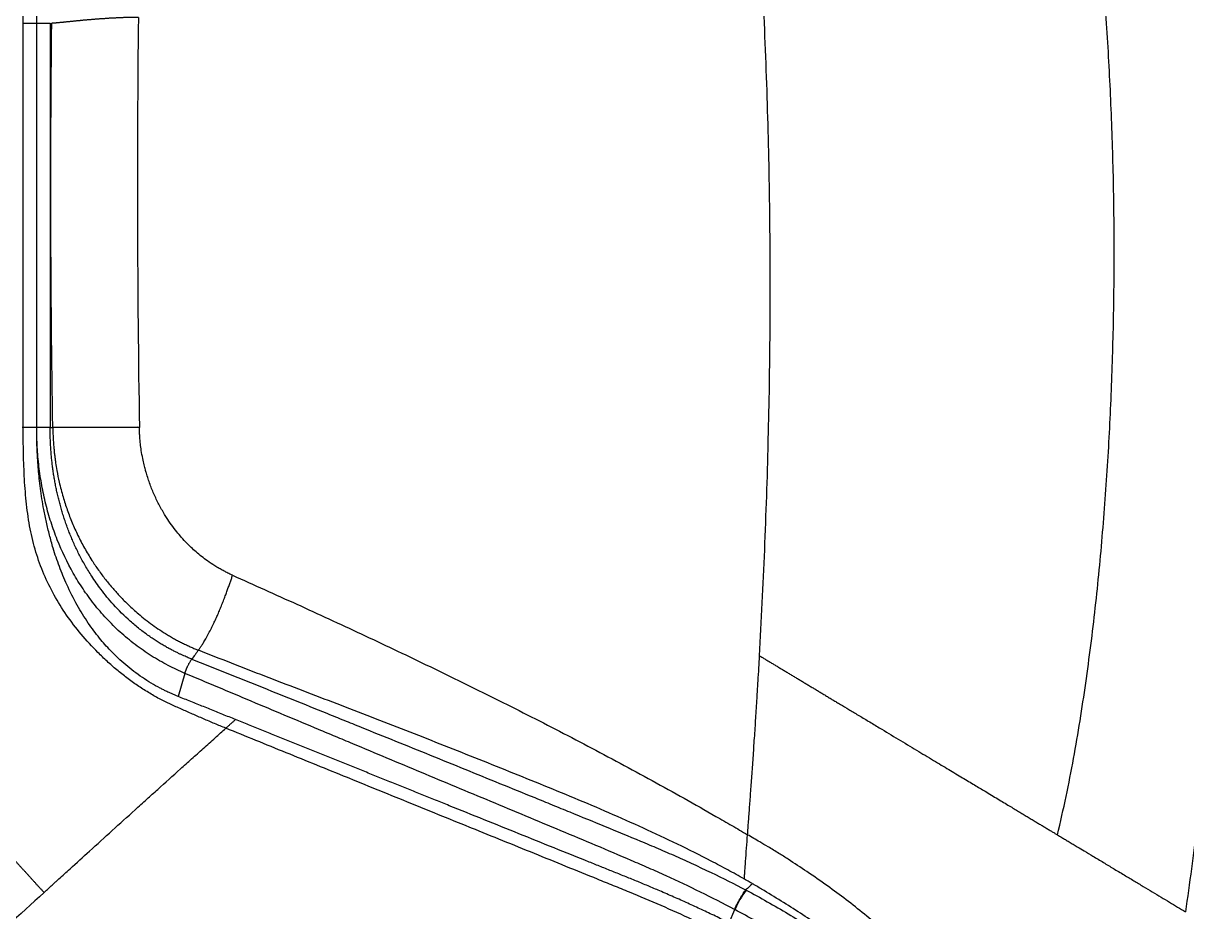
# Model space of a CAD drawing. Header units: inches. Extents: x 2 to 86, y -22 to 129.
# Drawn here: x 60.41 to 75.62, y 34.95 to 46.56 of the extents above; entities that cross this region are included whole.
import ezdxf

# ---------------------------------------------------------------- set-up
doc = ezdxf.new("R2010")
doc.units = ezdxf.units.IN
doc.header["$MEASUREMENT"] = 0
doc.layers.add('BDIM_CYAN', color=4, linetype='Continuous')

# ---------------------------------------------------------------- blocks, each defined once
blk = doc.blocks.new('2026 RHYTHM')
at = {"layer": 'BDIM_CYAN', "color": 3}
for p, q in [((58.039, 40.294), (58.039, 45.575)), ((58.215, 40.294), (58.215, 45.575)), ((58.39, 45.575), (58.39, 40.294)), ((58.039, 40.294), (58.023, 40.294)), ((58.39, 40.294), (58.426, 40.294)), ((60.153, 37.079), (60.065, 36.777)), ((67.269, 33.817), (67.343, 33.991))]:
    blk.add_line(p, q, dxfattribs=at)
blk.add_arc((68.726, 33.367), 1.517, 144.6155, 155.7292, dxfattribs=at)
for points, knots in [([(71.56, 34.969), (71.6, 35.136), (71.638, 35.303), (71.708, 35.636), (71.741, 35.802), (71.801, 36.131), (71.829, 36.296), (71.882, 36.625), (71.907, 36.789), (71.977, 37.28), (72.019, 37.609), (72.092, 38.266), (72.124, 38.595), (72.165, 39.089), (72.178, 39.253), (72.202, 39.583), (72.213, 39.749), (72.243, 40.244), (72.259, 40.574), (72.283, 41.235), (72.292, 41.566), (72.302, 42.228), (72.303, 42.56), (72.3, 43.058), (72.298, 43.225), (72.292, 43.558), (72.288, 43.724), (72.273, 44.224), (72.26, 44.557), (72.226, 45.221), (72.205, 45.553), (72.156, 46.217), (72.127, 46.55), (72.078, 47.048), (72.06, 47.214), (72.023, 47.548), (72.004, 47.714), (71.941, 48.215), (71.894, 48.549), (71.828, 48.965), (71.815, 49.048), (71.787, 49.215), (71.773, 49.299), (71.728, 49.549), (71.697, 49.717), (71.647, 49.968), (71.629, 50.052), (71.594, 50.22), (71.575, 50.305), (71.518, 50.559), (71.476, 50.73), (71.432, 50.901)], [0, 0, 0, 0, 0.03125, 0.03125, 0.0625, 0.0625, 0.09375, 0.09375, 0.125, 0.125, 0.1875, 0.1875, 0.25, 0.25, 0.28125, 0.28125, 0.3125, 0.3125, 0.375, 0.375, 0.4375, 0.4375, 0.5, 0.5, 0.53125, 0.53125, 0.5625, 0.5625, 0.625, 0.625, 0.6875, 0.6875, 0.75, 0.75, 0.78125, 0.78125, 0.8125, 0.8125, 0.875, 0.875, 0.890625, 0.890625, 0.90625, 0.90625, 0.9375, 0.9375, 0.953125, 0.953125, 0.96875, 0.96875, 1, 1, 1, 1]), ([(58.039, 45.575), (58.039, 45.627), (58.04, 45.733), (58.045, 45.89), (58.053, 46.047), (58.067, 46.203), (58.09, 46.358), (58.124, 46.51), (58.17, 46.658), (58.228, 46.801), (58.297, 46.941), (58.4, 47.122), (58.544, 47.339), (58.736, 47.588), (58.945, 47.824), (59.168, 48.047), (59.483, 48.326), (59.905, 48.639), (60.354, 48.901), (60.722, 49.079), (60.908, 49.157), (61, 49.194)], [0, 0, 0, 0, 0.03125, 0.0625, 0.09375, 0.125, 0.15625, 0.1875, 0.21875, 0.25, 0.28125, 0.3125, 0.375, 0.4375, 0.5, 0.5625, 0.625, 0.75, 0.875, 0.9375, 1, 1, 1, 1]), ([(58.215, 45.575), (58.215, 45.675), (58.223, 45.801), (58.247, 45.949), (58.267, 46.047), (58.311, 46.217), (58.399, 46.452), (58.542, 46.716), (58.715, 46.962), (58.912, 47.189), (59.127, 47.4), (59.356, 47.595), (59.595, 47.777), (59.843, 47.949), (60.095, 48.111), (60.352, 48.265), (60.61, 48.413), (60.955, 48.604), (61.211, 48.74), (61.379, 48.829)], [0, 0, 0, 0, 0.0625, 0.078125, 0.09375, 0.125, 0.1875, 0.25, 0.3125, 0.375, 0.4375, 0.5, 0.5625, 0.625, 0.6875, 0.75, 0.8125, 0.875, 1, 1, 1, 1]), ([(67.666, 37.309), (67.691, 37.768), (67.714, 38.23), (67.743, 38.928), (67.751, 39.161), (67.767, 39.629), (67.774, 39.863), (67.803, 41.036), (67.811, 41.978), (67.799, 43.16), (67.796, 43.396), (67.787, 43.87), (67.781, 44.106), (67.761, 44.815), (67.743, 45.286), (67.698, 46.226), (67.671, 46.694), (67.625, 47.395), (67.608, 47.628), (67.572, 48.094), (67.553, 48.326), (67.533, 48.557)], [0, 0, 0, 0, 0.125, 0.125, 0.1875, 0.1875, 0.25, 0.25, 0.5, 0.5, 0.5625, 0.5625, 0.625, 0.625, 0.75, 0.75, 0.875, 0.875, 0.9375, 0.9375, 1, 1, 1, 1]), ([(59.544, 45.652), (59.539, 45.652), (59.528, 45.652), (59.513, 45.652), (59.497, 45.652), (59.481, 45.652), (59.465, 45.652), (59.448, 45.651), (59.432, 45.651), (59.416, 45.651), (59.399, 45.65), (59.383, 45.65), (59.366, 45.649), (59.349, 45.649), (59.332, 45.648), (59.315, 45.647), (59.298, 45.647), (59.281, 45.646), (59.264, 45.645), (59.247, 45.644), (59.23, 45.643), (59.213, 45.643), (59.196, 45.642), (59.179, 45.641), (59.162, 45.64), (59.145, 45.639), (59.128, 45.638), (59.111, 45.636), (59.094, 45.635), (59.077, 45.634), (59.061, 45.633), (59.044, 45.632), (59.027, 45.631), (59.011, 45.629), (58.994, 45.628), (58.978, 45.627), (58.962, 45.626), (58.946, 45.624), (58.93, 45.623), (58.914, 45.622), (58.898, 45.62), (58.882, 45.619), (58.867, 45.618), (58.852, 45.616), (58.836, 45.615), (58.821, 45.614), (58.807, 45.612), (58.792, 45.611), (58.778, 45.609), (58.763, 45.608), (58.749, 45.607), (58.735, 45.605), (58.722, 45.604), (58.708, 45.603), (58.695, 45.601), (58.682, 45.6), (58.669, 45.599), (58.657, 45.598), (58.645, 45.596), (58.633, 45.595), (58.621, 45.594), (58.609, 45.593), (58.598, 45.592), (58.587, 45.591), (58.577, 45.59), (58.566, 45.588), (58.556, 45.587), (58.543, 45.586), (58.527, 45.585), (58.51, 45.583), (58.494, 45.581), (58.478, 45.58), (58.465, 45.579), (58.452, 45.577), (58.441, 45.577), (58.432, 45.576), (58.423, 45.575), (58.416, 45.575), (58.413, 45.575), (58.411, 45.575)], [0, 0, 0, 0, 0.011356, 0.022713, 0.034072, 0.045432, 0.056793, 0.068155, 0.079518, 0.090883, 0.102248, 0.113614, 0.124981, 0.136349, 0.147717, 0.159085, 0.170453, 0.181822, 0.19319, 0.204559, 0.215926, 0.227294, 0.23866, 0.250026, 0.26139, 0.272753, 0.284116, 0.295478, 0.306839, 0.3182, 0.329561, 0.340922, 0.352282, 0.363643, 0.375004, 0.386364, 0.397726, 0.409087, 0.420449, 0.431811, 0.443173, 0.454536, 0.465899, 0.477263, 0.488627, 0.499991, 0.511356, 0.522721, 0.534086, 0.545452, 0.556818, 0.568184, 0.57955, 0.590917, 0.602283, 0.613649, 0.625016, 0.636382, 0.647748, 0.659114, 0.670479, 0.681844, 0.693209, 0.704573, 0.715937, 0.727301, 0.738663, 0.750026, 0.772747, 0.795467, 0.818186, 0.840904, 0.863622, 0.886342, 0.909064, 0.93179, 0.95452, 0.977256, 1, 1, 1, 1]), ([(59.544, 45.652), (59.534, 44.761), (59.53, 43.868), (59.535, 42.082), (59.543, 41.188), (59.558, 40.294)], [0, 0, 0, 0, 0.5, 0.5, 1, 1, 1, 1]), ([(58.039, 45.575), (58.042, 45.575), (58.049, 45.575), (58.069, 45.575), (58.082, 45.575), (58.113, 45.575), (58.132, 45.575), (58.171, 45.575), (58.193, 45.575), (58.215, 45.575)], [0, 0, 0, 0, 0.25, 0.25, 0.5, 0.5, 0.75, 0.75, 1, 1, 1, 1]), ([(58.215, 45.575), (58.237, 45.575), (58.258, 45.575), (58.298, 45.575), (58.316, 45.575), (58.347, 45.575), (58.361, 45.575), (58.38, 45.575), (58.387, 45.575), (58.39, 45.575)], [0, 0, 0, 0, 0.25, 0.25, 0.5, 0.5, 0.75, 0.75, 1, 1, 1, 1]), ([(58.426, 40.294), (58.412, 41.176), (58.403, 42.056), (58.399, 43.816), (58.402, 44.696), (58.411, 45.575)], [0, 0, 0, 0, 0.5, 0.5, 1, 1, 1, 1]), ([(73.866, 42.251), (73.859, 41.74), (73.829, 40.475), (73.726, 38.459), (73.563, 36.581), (73.389, 35.084), (73.288, 34.336), (73.234, 33.963)], [0.5403099, 0.5403099, 0.5403099, 0.5403099, 0.625, 0.75, 0.875, 0.9375, 1, 1, 1, 1]), ([(60.688, 36.362), (60.639, 36.382), (60.541, 36.422), (60.395, 36.484), (60.251, 36.548), (60.131, 36.601), (60.035, 36.643), (59.975, 36.67), (59.933, 36.69), (59.909, 36.701), (59.885, 36.713), (59.855, 36.728), (59.783, 36.766), (59.675, 36.829), (59.533, 36.919), (59.394, 37.018), (59.261, 37.124), (59.135, 37.236), (58.975, 37.39), (58.793, 37.59), (58.601, 37.84), (58.438, 38.1), (58.304, 38.374), (58.2, 38.662), (58.126, 38.967), (58.079, 39.287), (58.053, 39.617), (58.041, 39.954), (58.039, 40.181), (58.039, 40.294)], [0, 0, 0, 0, 0.03125, 0.0625, 0.09375, 0.125, 0.140625, 0.15625, 0.164062, 0.167969, 0.171875, 0.179688, 0.1875, 0.21875, 0.25, 0.28125, 0.3125, 0.34375, 0.375, 0.4375, 0.5, 0.5625, 0.625, 0.6875, 0.75, 0.8125, 0.875, 0.9375, 1, 1, 1, 1]), ([(58.215, 40.294), (58.193, 40.294), (58.171, 40.294), (58.132, 40.294), (58.113, 40.294), (58.082, 40.294), (58.069, 40.294), (58.049, 40.294), (58.042, 40.294), (58.039, 40.294)], [0, 0, 0, 0, 0.25, 0.25, 0.5, 0.5, 0.75, 0.75, 1, 1, 1, 1]), ([(60.065, 36.777), (60.058, 36.78), (60.045, 36.785), (60.025, 36.793), (60.006, 36.802), (59.986, 36.81), (59.966, 36.819), (59.943, 36.83), (59.913, 36.844), (59.874, 36.863), (59.805, 36.898), (59.711, 36.951), (59.558, 37.048), (59.375, 37.187), (59.189, 37.362), (59.027, 37.546), (58.88, 37.744), (58.736, 37.977), (58.612, 38.224), (58.509, 38.474), (58.436, 38.691), (58.382, 38.885), (58.342, 39.053), (58.309, 39.211), (58.284, 39.359), (58.265, 39.494), (58.249, 39.624), (58.239, 39.729), (58.233, 39.811), (58.228, 39.872), (58.225, 39.933), (58.221, 39.993), (58.219, 40.054), (58.217, 40.114), (58.216, 40.175), (58.215, 40.235), (58.215, 40.274), (58.215, 40.294)], [0, 0, 0, 0, 0.00521, 0.010419, 0.015629, 0.020839, 0.026049, 0.031259, 0.039333, 0.049752, 0.062517, 0.09345, 0.125011, 0.187378, 0.249903, 0.300795, 0.359516, 0.425943, 0.499883, 0.562717, 0.624903, 0.667762, 0.709429, 0.749932, 0.78378, 0.815883, 0.846269, 0.874963, 0.889146, 0.903253, 0.917284, 0.931242, 0.945129, 0.958946, 0.972696, 0.98638, 1, 1, 1, 1]), ([(60.153, 37.079), (60.08, 37.11), (59.932, 37.179), (59.711, 37.306), (59.5, 37.453), (59.303, 37.617), (59.123, 37.795), (58.962, 37.984), (58.818, 38.182), (58.648, 38.456), (58.509, 38.747), (58.4, 39.053), (58.332, 39.289), (58.28, 39.533), (58.242, 39.783), (58.22, 40.037), (58.215, 40.209), (58.215, 40.294)], [0, 0, 0, 0, 0.0625, 0.125, 0.1875, 0.25, 0.3125, 0.375, 0.4375, 0.5, 0.625, 0.6875, 0.75, 0.8125, 0.875, 0.9375, 1, 1, 1, 1]), ([(58.39, 40.294), (58.387, 40.294), (58.38, 40.294), (58.361, 40.294), (58.347, 40.294), (58.316, 40.294), (58.298, 40.294), (58.258, 40.294), (58.237, 40.294), (58.215, 40.294)], [0, 0, 0, 0, 0.25, 0.25, 0.5, 0.5, 0.75, 0.75, 1, 1, 1, 1]), ([(60.243, 37.265), (60.236, 37.268), (60.221, 37.274), (60.196, 37.284), (60.169, 37.296), (60.138, 37.309), (60.104, 37.324), (60.068, 37.341), (60.029, 37.361), (59.986, 37.382), (59.941, 37.406), (59.894, 37.433), (59.843, 37.463), (59.791, 37.495), (59.736, 37.531), (59.679, 37.57), (59.62, 37.612), (59.56, 37.658), (59.499, 37.708), (59.38, 37.811), (59.225, 37.965), (59.061, 38.164), (58.941, 38.336), (58.863, 38.464), (58.811, 38.555), (58.776, 38.622), (58.743, 38.688), (58.711, 38.755), (58.682, 38.822), (58.654, 38.888), (58.628, 38.955), (58.603, 39.022), (58.58, 39.088), (58.558, 39.155), (58.538, 39.221), (58.52, 39.288), (58.503, 39.354), (58.487, 39.42), (58.472, 39.485), (58.459, 39.55), (58.447, 39.615), (58.437, 39.68), (58.427, 39.744), (58.419, 39.807), (58.412, 39.87), (58.406, 39.933), (58.401, 39.995), (58.397, 40.056), (58.394, 40.117), (58.392, 40.177), (58.39, 40.236), (58.39, 40.275), (58.39, 40.294)], [0, 0, 0, 0, 0.006452, 0.013781, 0.021987, 0.031072, 0.041035, 0.051876, 0.063594, 0.076191, 0.089666, 0.104016, 0.11924, 0.135334, 0.152298, 0.17013, 0.188826, 0.208382, 0.228799, 0.250076, 0.330748, 0.399259, 0.455678, 0.500005, 0.520564, 0.540926, 0.56109, 0.581058, 0.600829, 0.620403, 0.639781, 0.658961, 0.677944, 0.696728, 0.715314, 0.733699, 0.751885, 0.76987, 0.787652, 0.805232, 0.822608, 0.839779, 0.856744, 0.873502, 0.890052, 0.906393, 0.922524, 0.938444, 0.954153, 0.969649, 0.984931, 1, 1, 1, 1]), ([(59.558, 40.294), (59.556, 40.294), (59.552, 40.294), (59.545, 40.294), (59.534, 40.295), (59.52, 40.294), (59.502, 40.294), (59.481, 40.294), (59.453, 40.294), (59.419, 40.294), (59.364, 40.294), (59.289, 40.294), (59.205, 40.294), (59.124, 40.294), (59.042, 40.294), (58.942, 40.294), (58.862, 40.294), (58.807, 40.294), (58.778, 40.294), (58.751, 40.294), (58.724, 40.294), (58.697, 40.294), (58.672, 40.294), (58.648, 40.294), (58.625, 40.294), (58.603, 40.294), (58.581, 40.294), (58.561, 40.294), (58.543, 40.294), (58.525, 40.294), (58.509, 40.294), (58.494, 40.294), (58.48, 40.294), (58.468, 40.294), (58.456, 40.294), (58.446, 40.294), (58.438, 40.294), (58.431, 40.294), (58.427, 40.294), (58.426, 40.294)], [0, 0, 0, 0, 0.003173, 0.008716, 0.016623, 0.026887, 0.039498, 0.054442, 0.071707, 0.098398, 0.125336, 0.184949, 0.249878, 0.29206, 0.347677, 0.416744, 0.499397, 0.521908, 0.544447, 0.567012, 0.5896, 0.612208, 0.634832, 0.657468, 0.680115, 0.702769, 0.725427, 0.74809, 0.77076, 0.793444, 0.816154, 0.838898, 0.861686, 0.884526, 0.907429, 0.930409, 0.953486, 0.976675, 1, 1, 1, 1]), ([(58.426, 40.294), (58.426, 40.282), (58.426, 40.258), (58.427, 40.223), (58.429, 40.188), (58.43, 40.155), (58.432, 40.122), (58.434, 40.091), (58.437, 40.061), (58.439, 40.031), (58.442, 40.003), (58.444, 39.976), (58.447, 39.949), (58.45, 39.924), (58.453, 39.9), (58.456, 39.876), (58.459, 39.854), (58.466, 39.805), (58.481, 39.713), (58.511, 39.563), (58.556, 39.391), (58.613, 39.214), (58.678, 39.046), (58.753, 38.88), (58.839, 38.716), (58.929, 38.565), (59.022, 38.428), (59.114, 38.305), (59.209, 38.19), (59.309, 38.079), (59.419, 37.969), (59.53, 37.869), (59.635, 37.782), (59.728, 37.712), (59.825, 37.645), (59.908, 37.592), (59.977, 37.552), (60.031, 37.522), (60.083, 37.494), (60.135, 37.468), (60.185, 37.444), (60.234, 37.422), (60.282, 37.401), (60.314, 37.388), (60.329, 37.382)], [0, 0, 0, 0, 0.009771, 0.019286, 0.028543, 0.037542, 0.046281, 0.054759, 0.062974, 0.070927, 0.078616, 0.08604, 0.0932, 0.100094, 0.106722, 0.113083, 0.119178, 0.125005, 0.153387, 0.195019, 0.250036, 0.298582, 0.347916, 0.397967, 0.448669, 0.499971, 0.541786, 0.583478, 0.625029, 0.662018, 0.703662, 0.749947, 0.781092, 0.812266, 0.843534, 0.874979, 0.891959, 0.908545, 0.924743, 0.940558, 0.955993, 0.971046, 0.985716, 1, 1, 1, 1]), ([(60.776, 38.361), (60.768, 38.365), (60.752, 38.372), (60.727, 38.383), (60.702, 38.396), (60.677, 38.409), (60.651, 38.422), (60.625, 38.436), (60.599, 38.451), (60.572, 38.467), (60.545, 38.484), (60.496, 38.515), (60.406, 38.577), (60.285, 38.675), (60.152, 38.804), (60.021, 38.956), (59.909, 39.116), (59.82, 39.271), (59.753, 39.408), (59.696, 39.549), (59.659, 39.661), (59.634, 39.746), (59.618, 39.81), (59.6, 39.894), (59.583, 39.986), (59.572, 40.072), (59.565, 40.139), (59.562, 40.193), (59.559, 40.244), (59.558, 40.277), (59.558, 40.294)], [0, 0, 0, 0, 0.011316, 0.022901, 0.034752, 0.046868, 0.059248, 0.071891, 0.084794, 0.097956, 0.111377, 0.125055, 0.172162, 0.250049, 0.320672, 0.403979, 0.499979, 0.562151, 0.624444, 0.687028, 0.749986, 0.768932, 0.796067, 0.831409, 0.874954, 0.911547, 0.937456, 0.95813, 0.978967, 1, 1, 1, 1]), ([(60.329, 37.382), (60.331, 37.385), (60.338, 37.394), (60.35, 37.412), (60.37, 37.441), (60.396, 37.482), (60.428, 37.535), (60.463, 37.599), (60.498, 37.666), (60.529, 37.731), (60.558, 37.792), (60.58, 37.842), (60.597, 37.882), (60.615, 37.925), (60.637, 37.979), (60.662, 38.043), (60.686, 38.104), (60.706, 38.16), (60.725, 38.213), (60.743, 38.264), (60.76, 38.313), (60.771, 38.345), (60.776, 38.361)], [0, 0, 0, 0, 0.011033, 0.034728, 0.070767, 0.118787, 0.178525, 0.249969, 0.320531, 0.385694, 0.445515, 0.49995, 0.532525, 0.562455, 0.624962, 0.690219, 0.74997, 0.803194, 0.854879, 0.90495, 0.953342, 1, 1, 1, 1]), ([(60.776, 38.361), (60.915, 38.299), (61.194, 38.174), (61.614, 37.984), (62.036, 37.791), (62.599, 37.529), (63.304, 37.195), (64.011, 36.849), (64.576, 36.566), (64.999, 36.35), (65.421, 36.13), (65.842, 35.906), (66.262, 35.678), (66.68, 35.447), (67.026, 35.25), (67.302, 35.091), (67.44, 35.01), (67.509, 34.97)], [0, 0, 0, 0, 0.0625, 0.125, 0.1875, 0.25, 0.375, 0.5, 0.5625, 0.625, 0.6875, 0.75, 0.8125, 0.875, 0.9375, 0.96875, 0.9999992, 0.9999992, 0.9999992, 0.9999992]), ([(67.467, 34.39), (67.395, 34.431), (67.252, 34.511), (66.961, 34.665), (66.593, 34.848), (66.147, 35.057), (65.698, 35.257), (65.245, 35.448), (64.792, 35.634), (64.339, 35.817), (63.736, 36.059), (62.983, 36.356), (62.235, 36.644), (61.641, 36.872), (61.199, 37.041), (60.761, 37.211), (60.473, 37.325), (60.329, 37.382)], [0, 0, 0, 0, 0.03125, 0.0625, 0.125, 0.1875, 0.25, 0.3125, 0.375, 0.4375, 0.5, 0.625, 0.75, 0.8125, 0.875, 0.9375, 1, 1, 1, 1]), ([(67.529, 35.236), (67.531, 35.268), (67.536, 35.335), (67.544, 35.436), (67.551, 35.542), (67.559, 35.652), (67.568, 35.766), (67.576, 35.885), (67.585, 36.008), (67.593, 36.136), (67.605, 36.309), (67.619, 36.526), (67.634, 36.763), (67.646, 36.972), (67.657, 37.146), (67.663, 37.257), (67.666, 37.309)], [0, 0, 0, 0, 0.047453, 0.096935, 0.148445, 0.201984, 0.257548, 0.315135, 0.374742, 0.436367, 0.500009, 0.625002, 0.750006, 0.841888, 0.925221, 1, 1, 1, 1]), ([(67.666, 37.309), (67.678, 37.301), (67.704, 37.286), (67.743, 37.262), (67.783, 37.238), (67.823, 37.214), (67.864, 37.19), (67.905, 37.165), (67.947, 37.14), (67.989, 37.115), (68.031, 37.089), (68.074, 37.063), (68.118, 37.037), (68.162, 37.011), (68.206, 36.984), (68.251, 36.957), (68.296, 36.93), (68.342, 36.902), (68.388, 36.875), (68.435, 36.847), (68.482, 36.818), (68.529, 36.79), (68.577, 36.761), (68.625, 36.732), (68.674, 36.703), (68.743, 36.662), (68.837, 36.605), (68.959, 36.532), (69.092, 36.452), (69.268, 36.346), (69.479, 36.219), (69.716, 36.077), (69.936, 35.945), (70.136, 35.824), (70.314, 35.718), (70.472, 35.623), (70.626, 35.531), (70.778, 35.439), (70.903, 35.364), (70.993, 35.31), (71.053, 35.274), (71.11, 35.239), (71.164, 35.207), (71.217, 35.175), (71.267, 35.145), (71.314, 35.116), (71.345, 35.098), (71.36, 35.089)], [0, 0, 0, 0, 0.009095, 0.018312, 0.02765, 0.037109, 0.046689, 0.056388, 0.066208, 0.076147, 0.086205, 0.096381, 0.106676, 0.117088, 0.127617, 0.138263, 0.149025, 0.159902, 0.170895, 0.182001, 0.193222, 0.204555, 0.216002, 0.22756, 0.239229, 0.251009, 0.277822, 0.307631, 0.340399, 0.376083, 0.438496, 0.500343, 0.559589, 0.614135, 0.664075, 0.709507, 0.750529, 0.801535, 0.849995, 0.870436, 0.890384, 0.909844, 0.92882, 0.947319, 0.965344, 0.982903, 1, 1, 1, 1]), ([(60.153, 37.079), (60.154, 37.082), (60.155, 37.087), (60.158, 37.094), (60.16, 37.102), (60.163, 37.11), (60.166, 37.118), (60.169, 37.126), (60.172, 37.133), (60.175, 37.141), (60.178, 37.149), (60.182, 37.156), (60.185, 37.164), (60.188, 37.171), (60.193, 37.181), (60.199, 37.192), (60.206, 37.206), (60.213, 37.219), (60.22, 37.231), (60.228, 37.243), (60.236, 37.254), (60.241, 37.261), (60.243, 37.265)], [0, 0, 0, 0, 0.039884, 0.079537, 0.118961, 0.158155, 0.197118, 0.235852, 0.274357, 0.312632, 0.350677, 0.388494, 0.426081, 0.463439, 0.500568, 0.571049, 0.641817, 0.712873, 0.784217, 0.855853, 0.92778, 1, 1, 1, 1]), ([(60.243, 37.265), (60.534, 37.15), (60.826, 37.033), (61.414, 36.797), (61.71, 36.678), (62.082, 36.527), (62.157, 36.497), (62.306, 36.437), (62.381, 36.407), (62.605, 36.316), (62.755, 36.255), (63.206, 36.073), (63.508, 35.95), (64.115, 35.704), (64.42, 35.58), (64.802, 35.424), (64.878, 35.393), (65.031, 35.33), (65.108, 35.299), (65.338, 35.205), (65.492, 35.142), (65.8, 35.015), (65.954, 34.952), (66.147, 34.871), (66.185, 34.855), (66.263, 34.823), (66.302, 34.806), (66.418, 34.756), (66.495, 34.723), (66.649, 34.654), (66.726, 34.619), (66.878, 34.549), (66.955, 34.512), (67.183, 34.403), (67.334, 34.327), (67.484, 34.248)], [0, 0, 0, 0, 0.125, 0.125, 0.25, 0.25, 0.28125, 0.28125, 0.3125, 0.3125, 0.375, 0.375, 0.5, 0.5, 0.625, 0.625, 0.65625, 0.65625, 0.6875, 0.6875, 0.75, 0.75, 0.8125, 0.8125, 0.828125, 0.828125, 0.84375, 0.84375, 0.875, 0.875, 0.90625, 0.90625, 0.9375, 0.9375, 1, 1, 1, 1]), ([(67.338, 33.993), (67.191, 34.071), (67.043, 34.147), (66.745, 34.293), (66.595, 34.364), (66.368, 34.467), (66.293, 34.501), (66.141, 34.568), (66.064, 34.601), (65.834, 34.7), (65.68, 34.765), (65.374, 34.895), (65.221, 34.959), (64.914, 35.087), (64.762, 35.151), (64.304, 35.342), (63.999, 35.468), (63.394, 35.721), (63.093, 35.847), (62.644, 36.034), (62.495, 36.097), (62.272, 36.19), (62.198, 36.221), (62.049, 36.283), (61.975, 36.314), (61.606, 36.469), (61.312, 36.592), (60.729, 36.837), (60.44, 36.959), (60.153, 37.079)], [0, 0, 0, 0, 0.0625, 0.0625, 0.125, 0.125, 0.15625, 0.15625, 0.1875, 0.1875, 0.25, 0.25, 0.3125, 0.3125, 0.375, 0.375, 0.5, 0.5, 0.625, 0.625, 0.6875, 0.6875, 0.71875, 0.71875, 0.75, 0.75, 0.875, 0.875, 1, 1, 1, 1]), ([(60.815, 36.475), (60.787, 36.486), (60.731, 36.509), (60.647, 36.543), (60.564, 36.576), (60.48, 36.61), (60.397, 36.644), (60.314, 36.677), (60.23, 36.711), (60.147, 36.744), (60.092, 36.766), (60.065, 36.777)], [0, 0, 0, 0, 0.111111, 0.222221, 0.333332, 0.444443, 0.555555, 0.666666, 0.777777, 0.888889, 1, 1, 1, 1]), ([(58.311, 34.215), (58.325, 34.228), (58.354, 34.254), (58.395, 34.292), (58.434, 34.327), (58.47, 34.36), (58.518, 34.404), (58.578, 34.458), (58.712, 34.58), (58.92, 34.769), (59.203, 35.026), (59.453, 35.252), (59.651, 35.431), (59.849, 35.609), (60.044, 35.785), (60.242, 35.963), (60.394, 36.098), (60.543, 36.232), (60.642, 36.321), (60.688, 36.362)], [0, 0, 0, 0, 0.01852, 0.035937, 0.052258, 0.06749, 0.081636, 0.112518, 0.142857, 0.249988, 0.374983, 0.500002, 0.564869, 0.625006, 0.749995, 0.811214, 0.874988, 0.941326, 1, 1, 1, 1]), ([(60.813, 36.473), (60.811, 36.472), (60.807, 36.468), (60.798, 36.46), (60.785, 36.449), (60.77, 36.435), (60.749, 36.416), (60.721, 36.391), (60.699, 36.372), (60.688, 36.362)], [0.017646, 0.017646, 0.017646, 0.017646, 0.0625, 0.125, 0.25, 0.375, 0.5, 0.75, 1, 1, 1, 1]), ([(67.194, 33.665), (66.925, 33.798), (66.653, 33.925), (66.241, 34.104), (66.103, 34.163), (65.895, 34.248), (65.826, 34.276), (65.688, 34.332), (65.618, 34.36), (65.273, 34.5), (64.997, 34.612), (64.585, 34.78), (64.447, 34.835), (64.173, 34.946), (64.036, 35.002), (63.354, 35.279), (62.813, 35.499), (62.009, 35.825), (61.742, 35.934), (61.213, 36.149), (60.949, 36.256), (60.688, 36.362)], [0, 0, 0, 0, 0.125, 0.125, 0.1875, 0.1875, 0.21875, 0.21875, 0.25, 0.25, 0.375, 0.375, 0.4375, 0.4375, 0.5, 0.5, 0.75, 0.75, 0.875, 0.875, 1, 1, 1, 1]), ([(67.269, 33.817), (67.239, 33.832), (67.179, 33.862), (67.089, 33.906), (66.999, 33.949), (66.908, 33.991), (66.818, 34.033), (66.727, 34.075), (66.636, 34.116), (66.544, 34.156), (66.453, 34.196), (66.341, 34.245), (66.208, 34.301), (66.055, 34.365), (65.901, 34.427), (65.747, 34.489), (65.593, 34.551), (65.337, 34.654), (64.978, 34.798), (64.52, 34.983), (64.063, 35.167), (63.701, 35.313), (63.431, 35.421), (63.254, 35.493), (63.077, 35.564), (62.9, 35.635), (62.724, 35.706), (62.548, 35.777), (62.373, 35.847), (62.198, 35.918), (62.024, 35.988), (61.85, 36.058), (61.676, 36.128), (61.503, 36.198), (61.33, 36.267), (61.158, 36.337), (60.986, 36.406), (60.872, 36.452), (60.815, 36.475)], [0, 0, 0, 0, 0.014016, 0.028032, 0.042048, 0.056064, 0.07008, 0.084097, 0.098113, 0.112129, 0.126145, 0.140161, 0.16352, 0.186879, 0.210239, 0.233599, 0.25696, 0.28032, 0.350399, 0.420477, 0.490556, 0.560635, 0.588095, 0.615556, 0.643016, 0.670476, 0.697937, 0.725397, 0.752857, 0.780318, 0.807778, 0.835238, 0.862699, 0.890159, 0.917619, 0.94508, 0.97254, 1, 1, 1, 1]), ([(57.337, 35.286), (57.338, 35.285), (57.339, 35.284), (57.342, 35.281), (57.344, 35.278), (57.347, 35.275), (57.35, 35.272), (57.353, 35.268), (57.356, 35.265), (57.36, 35.261), (57.364, 35.257), (57.367, 35.252), (57.371, 35.248), (57.376, 35.243), (57.38, 35.239), (57.384, 35.234), (57.389, 35.229), (57.394, 35.224), (57.398, 35.218), (57.403, 35.213), (57.408, 35.208), (57.413, 35.202), (57.418, 35.196), (57.424, 35.191), (57.429, 35.185), (57.434, 35.179), (57.439, 35.173), (57.445, 35.167), (57.45, 35.161), (57.456, 35.155), (57.475, 35.134), (57.511, 35.095), (57.567, 35.033), (57.628, 34.966), (57.679, 34.909), (57.718, 34.867), (57.742, 34.84), (57.767, 34.813), (57.792, 34.785), (57.818, 34.757), (57.844, 34.729), (57.87, 34.7), (57.896, 34.671), (57.922, 34.642), (57.949, 34.612), (57.976, 34.583), (58.002, 34.554), (58.029, 34.524), (58.056, 34.495), (58.082, 34.466), (58.109, 34.437), (58.135, 34.408), (58.161, 34.379), (58.187, 34.351), (58.212, 34.323), (58.238, 34.295), (58.262, 34.268), (58.287, 34.241), (58.303, 34.224), (58.311, 34.215)], [0, 0, 0, 0, 0.010658, 0.021193, 0.031607, 0.041897, 0.052066, 0.062112, 0.072036, 0.081837, 0.091517, 0.101073, 0.110508, 0.11982, 0.12901, 0.138078, 0.147023, 0.155846, 0.164547, 0.173125, 0.181581, 0.189915, 0.198127, 0.206216, 0.214183, 0.222028, 0.229751, 0.237351, 0.244829, 0.252185, 0.259419, 0.321675, 0.38259, 0.442169, 0.500414, 0.521292, 0.542163, 0.563026, 0.583883, 0.604733, 0.625577, 0.646415, 0.667247, 0.688073, 0.708894, 0.729711, 0.750522, 0.77133, 0.792133, 0.812933, 0.833728, 0.854521, 0.875311, 0.896097, 0.916882, 0.937664, 0.958444, 0.979223, 1, 1, 1, 1]), ([(67.509, 34.97), (67.511, 34.999), (67.515, 35.058), (67.522, 35.146), (67.526, 35.206), (67.529, 35.236)], [0, 0, 0, 0, 0.328371, 0.661716, 1, 1, 1, 1]), ([(71.36, 35.089), (71.369, 35.084), (71.385, 35.074), (71.409, 35.06), (71.431, 35.046), (71.453, 35.034), (71.473, 35.021), (71.493, 35.01), (71.511, 34.999), (71.528, 34.988), (71.544, 34.978), (71.555, 34.972), (71.56, 34.969)], [0, 0, 0, 0, 0.120009, 0.235477, 0.346441, 0.452937, 0.555, 0.652666, 0.745966, 0.834935, 0.919603, 1, 1, 1, 1]), ([(67.467, 34.39), (67.467, 34.398), (67.469, 34.42), (67.473, 34.473), (67.477, 34.54), (67.485, 34.645), (67.496, 34.793), (67.504, 34.913), (67.509, 34.97)], [0, 0, 0, 0, 0.125, 0.25, 0.375, 0.5, 0.75, 1, 1, 1, 1]), ([(71.113, 31.866), (71.103, 31.878), (71.084, 31.9), (71.056, 31.931), (71.031, 31.96), (70.999, 31.997), (70.956, 32.046), (70.894, 32.117), (70.821, 32.198), (70.706, 32.326), (70.549, 32.497), (70.35, 32.709), (70.177, 32.888), (70.038, 33.028), (69.917, 33.148), (69.781, 33.279), (69.636, 33.415), (69.465, 33.57), (69.269, 33.741), (69.035, 33.935), (68.799, 34.12), (68.548, 34.306), (68.296, 34.483), (68.083, 34.623), (67.913, 34.73), (67.788, 34.805), (67.652, 34.886), (67.562, 34.938), (67.509, 34.97)], [0, 0, 0, 0, 0.01027, 0.019646, 0.028128, 0.035716, 0.052542, 0.071431, 0.098482, 0.125004, 0.184103, 0.250005, 0.312506, 0.343733, 0.375008, 0.421175, 0.462851, 0.50001, 0.565538, 0.625008, 0.688246, 0.750005, 0.816027, 0.874998, 0.904387, 0.937498, 0.962658, 1, 1, 1, 1]), ([(71.618, 34.934), (71.633, 34.925), (71.665, 34.906), (71.714, 34.876), (71.766, 34.845), (71.832, 34.806), (71.919, 34.754), (72.01, 34.699), (72.093, 34.649), (72.161, 34.608), (72.227, 34.568), (72.293, 34.528), (72.362, 34.487), (72.451, 34.434), (72.559, 34.369), (72.681, 34.295), (72.8, 34.224), (72.914, 34.156), (73.024, 34.089), (73.131, 34.025), (73.2, 33.984), (73.234, 33.963)], [0, 0, 0, 0, 0.02891, 0.059383, 0.091415, 0.124998, 0.181018, 0.249994, 0.291707, 0.333376, 0.37499, 0.412949, 0.454618, 0.499987, 0.577737, 0.653368, 0.726909, 0.798357, 0.867694, 0.93491, 1, 1, 1, 1]), ([(67.573, 34.329), (67.56, 34.337), (67.524, 34.357), (67.488, 34.378), (67.467, 34.39)], [0, 0, 0, 0, 0.01011196, 0.02573696, 0.02573696, 0.02573696, 0.02573696]), ([(67.338, 33.993), (67.35, 34.018), (67.363, 34.045), (67.392, 34.099), (67.407, 34.127), (67.435, 34.176), (67.448, 34.198), (67.47, 34.231), (67.479, 34.243), (67.484, 34.248)], [0, 0, 0, 0, 0.25, 0.25, 0.5, 0.5, 0.75, 0.75, 1, 1, 1, 1]), ([(67.489, 34.246), (67.488, 34.246), (67.486, 34.247), (67.484, 34.248), (67.484, 34.248), (67.484, 34.248), (67.484, 34.248)], [0, 0, 0, 0, 0.0001522598, 0.0001522598, 0.0001522598, 0.0001523198, 0.0001523198, 0.0001523198, 0.0001523198]), ([(67.489, 34.246), (67.583, 34.197), (67.675, 34.146), (67.859, 34.043), (67.95, 33.99), (68.22, 33.829), (68.397, 33.717), (68.659, 33.543), (68.746, 33.484), (68.917, 33.364), (69.001, 33.304), (69.252, 33.12), (69.415, 32.995), (69.735, 32.739), (69.891, 32.608), (70.121, 32.407), (70.197, 32.34), (70.309, 32.238), (70.346, 32.204), (70.42, 32.135), (70.457, 32.101), (70.639, 31.928), (70.78, 31.789), (70.984, 31.58), (71.051, 31.511), (71.182, 31.371), (71.247, 31.301), (71.31, 31.232)], [0, 0, 0, 0, 0.0625, 0.0625, 0.125, 0.125, 0.25, 0.25, 0.3125, 0.3125, 0.375, 0.375, 0.5, 0.5, 0.625, 0.625, 0.6875, 0.6875, 0.71875, 0.71875, 0.75, 0.75, 0.875, 0.875, 0.9375, 0.9375, 1, 1, 1, 1]), ([(71.082, 31.634), (71.051, 31.665), (70.99, 31.726), (70.864, 31.849), (70.704, 32.002), (70.505, 32.186), (70.232, 32.429), (69.877, 32.729), (69.432, 33.083), (69.044, 33.371), (68.724, 33.596), (68.48, 33.761), (68.232, 33.924), (67.981, 34.084), (67.789, 34.201), (67.661, 34.278), (67.61, 34.307), (67.581, 34.324), (67.573, 34.329)], [0.025737, 0.025737, 0.025737, 0.025737, 0.056987, 0.088237, 0.150737, 0.213237, 0.275737, 0.400737, 0.525737, 0.650737, 0.713237, 0.775737, 0.838237, 0.900737, 0.963237, 0.978862, 0.994487, 1, 1, 1, 1]), ([(58.311, 34.215), (57.992, 33.924), (57.673, 33.632), (57.038, 33.047), (56.722, 32.754), (55.773, 31.873), (55.144, 31.284), (53.891, 30.1), (53.268, 29.505), (52.492, 28.759), (52.337, 28.61), (52.027, 28.311), (51.872, 28.161), (51.409, 27.711), (51.101, 27.411), (50.793, 27.11)], [0, 0, 0, 0, 0.125, 0.125, 0.25, 0.25, 0.5, 0.5, 0.75, 0.75, 0.8125, 0.8125, 0.875, 0.875, 1, 1, 1, 1]), ([(67.338, 33.993), (67.34, 33.993), (67.341, 33.992), (67.343, 33.991), (67.343, 33.991), (67.343, 33.991), (67.343, 33.991)], [0, 0, 0, 0, 0.0001484651, 0.0001484651, 0.0001484651, 0.0001485251, 0.0001485251, 0.0001485251, 0.0001485251]), ([(71.219, 31.042), (71.187, 31.077), (71.155, 31.112), (71.089, 31.182), (71.056, 31.217), (70.955, 31.321), (70.886, 31.39), (70.674, 31.596), (70.528, 31.732), (70.338, 31.9), (70.299, 31.933), (70.222, 32), (70.184, 32.033), (70.067, 32.132), (69.989, 32.197), (69.752, 32.391), (69.591, 32.517), (69.264, 32.765), (69.099, 32.887), (68.761, 33.125), (68.59, 33.241), (68.328, 33.412), (68.24, 33.468), (68.064, 33.578), (67.975, 33.632), (67.796, 33.738), (67.707, 33.79), (67.526, 33.892), (67.434, 33.942), (67.343, 33.991)], [0, 0, 0, 0, 0.03125, 0.03125, 0.0625, 0.0625, 0.125, 0.125, 0.25, 0.25, 0.28125, 0.28125, 0.3125, 0.3125, 0.375, 0.375, 0.5, 0.5, 0.625, 0.625, 0.75, 0.75, 0.8125, 0.8125, 0.875, 0.875, 0.9375, 0.9375, 1, 1, 1, 1])]:
    blk.add_open_spline(points, degree=3, knots=knots, dxfattribs=at)
for points in [[(60.329, 37.382), (60.301, 37.342), (60.272, 37.303), (60.243, 37.265)], [(60.815, 36.475), (60.814, 36.474), (60.814, 36.474), (60.813, 36.473)], [(71.56, 34.969), (71.579, 34.957), (71.599, 34.946), (71.618, 34.934)], [(67.573, 34.329), (67.544, 34.303), (67.514, 34.276), (67.484, 34.248)]]:
    blk.add_open_spline(points, degree=3, dxfattribs=at)

msp = doc.modelspace()

# ---------------------------------------------------------------- block references
msp.add_blockref('2026 RHYTHM', (2.373, 0.985))

doc.saveas('drawing.dxf')
